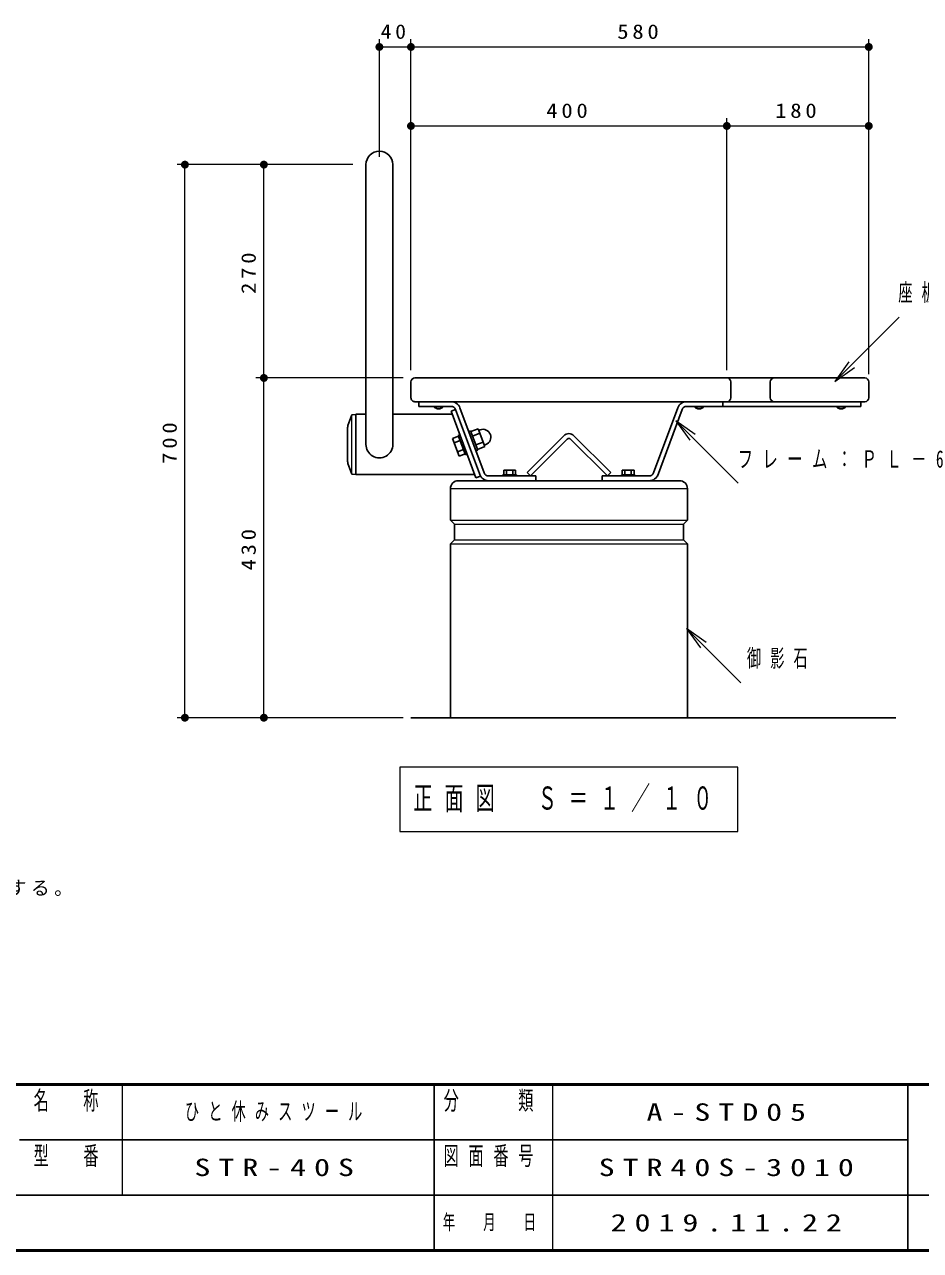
# Model space of a CAD drawing. Units: millimetres on the paper, scale 1:10. Extents: x -365 to 0, y 0 to 257.
# Drawn here: x -181.9 to -68.4, y 0 to 155.2 of the extents above; entities that cross this region are included whole.
import ezdxf

# ---------------------------------------------------------------- set-up
doc = ezdxf.new("R2010")
doc.units = ezdxf.units.MM
doc.layers.add('1_10', color=7, linetype='Continuous', lineweight=13)
doc.layers.add('NAKAMURA図枠', color=7, linetype='Continuous', lineweight=13)
doc.layers.add('99', color=7, linetype='Continuous')
doc.layers.add('CLASS1', color=7, linetype='Continuous')
doc.styles.add('ＭＳ ゴシック', font='')
doc.styles.get('ＭＳ ゴシック').set_extended_font_data('MS Gothic')

# ---------------------------------------------------------------- blocks, each defined once
blk = doc.blocks.new('open_arrow')
at = {"color": 0, "linetype": 'Continuous', "lineweight": -2}
blk.add_lwpolyline([(7.5, 1.25), (0, 0), (7.5, -1.25)], dxfattribs=at)
blk = doc.blocks.new('filled_dot')
at = {"color": 0, "linetype": 'Continuous', "lineweight": -2, "const_width": 1.25}
blk.add_lwpolyline([(-0.625, 0, 1), (0.625, 0, 1)], format="xyb", close=True, dxfattribs=at)

msp = doc.modelspace()

# ---------------------------------------------------------------- linework, layer by layer
at = {"layer": '1_10'}
for p, q in [((-136.933, 138.429), (-136.933, 153.322)), ((-136.933, 152.322), (-132.933, 152.322)), ((-132.933, 111.429), (-132.933, 153.322)), ((-132.933, 152.322), (-74.958, 152.322)), ((-74.958, 110.929), (-74.958, 153.322)), ((-92.933, 111.429), (-92.933, 143.322)), ((-132.933, 142.322), (-92.933, 142.322)), ((-92.933, 142.322), (-74.958, 142.322)), ((-140.274, 137.429), (-162.559, 137.429)), ((-161.559, 67.429), (-161.559, 137.429)), ((-151.559, 110.429), (-151.559, 137.429)), ((-79.256, 109.987), (-71.107, 118.13)), ((-133.933, 110.429), (-152.559, 110.429)), ((-151.559, 67.429), (-151.559, 110.429)), ((-140.433, 98.262), (-140.433, 105.762)), ((-140.933, 99.812), (-140.933, 104.209)), ((-139.933, 98.517), (-139.933, 105.507)), ((-99.412, 105.012), (-91.483, 97.129)), ((-127.933, 96.429), (-97.933, 96.429)), ((-127.933, 92.429), (-97.933, 92.429)), ((-127.433, 91.929), (-98.433, 91.929)), ((-127.933, 89.429), (-97.933, 89.429)), ((-127.433, 89.929), (-98.433, 89.929)), ((-98.034, 78.733), (-91.146, 71.845)), ((-133.933, 67.429), (-162.559, 67.429)), ((-134.333, 61.156), (-134.333, 53.022)), ((-91.533, 61.156), (-134.333, 61.156)), ((-91.533, 53.022), (-91.533, 61.156)), ((-134.333, 53.022), (-91.533, 53.022))]:
    msp.add_line(p, q, dxfattribs=at)
at = {"layer": '1_10', "lineweight": 25}
for p, q in [((-138.633, 137.429), (-138.633, 102.012)), ((-135.233, 137.429), (-135.233, 102.012)), ((-132.433, 110.429), (-75.458, 110.429)), ((-132.933, 109.929), (-132.933, 107.929)), ((-92.433, 109.929), (-92.433, 107.929)), ((-87.433, 109.929), (-87.433, 107.929)), ((-74.958, 109.929), (-74.958, 107.929)), ((-132.433, 107.429), (-75.458, 107.429)), ((-131.933, 107.429), (-131.933, 106.829)), ((-93.433, 107.429), (-93.433, 106.829)), ((-75.958, 107.429), (-75.958, 106.829)), ((-140.433, 105.762), (-140.933, 104.412)), ((-140.433, 105.762), (-139.933, 105.812)), ((-139.933, 105.827), (-139.933, 98.197)), ((-139.933, 105.827), (-138.633, 105.827)), ((-139.933, 105.507), (-139.933, 105.812)), ((-135.233, 105.827), (-127.7, 105.827)), ((-127.85, 106.829), (-131.933, 106.829)), ((-130.023, 106.829), (-130.023, 106.779)), ((-130.023, 106.829), (-128.843, 106.829)), ((-130.023, 106.779), (-128.843, 106.779)), ((-128.843, 106.829), (-128.843, 106.779)), ((-127.288, 106.438), (-127.85, 106.229)), ((-127.85, 106.229), (-124.709, 97.795)), ((-127.288, 106.438), (-124.147, 98.004)), ((-126.725, 106.648), (-123.662, 98.42)), ((-99.141, 106.648), (-102.204, 98.42)), ((-98.578, 106.438), (-101.719, 98.004)), ((-98.016, 106.829), (-75.958, 106.829)), ((-97.023, 106.829), (-97.023, 106.779)), ((-97.023, 106.829), (-95.843, 106.829)), ((-97.023, 106.779), (-95.843, 106.779)), ((-95.843, 106.829), (-95.843, 106.779)), ((-79.048, 106.829), (-79.048, 106.779)), ((-79.048, 106.829), (-77.868, 106.829)), ((-79.048, 106.779), (-77.868, 106.779)), ((-77.868, 106.829), (-77.868, 106.779)), ((-140.983, 104.209), (-140.933, 104.209)), ((-140.983, 99.812), (-140.983, 104.209)), ((-140.933, 104.209), (-140.933, 104.412)), ((-125.358, 103.635), (-124.421, 103.984)), ((-124.421, 103.984), (-123.584, 101.735)), ((-126.914, 103.056), (-127.664, 102.777)), ((-127.664, 102.777), (-126.826, 100.528)), ((-126.704, 102.494), (-127.454, 102.215)), ((-126.733, 103.23), (-126.949, 103.15)), ((-126.949, 103.15), (-126.042, 100.713)), ((-125.609, 103.649), (-125.393, 103.729)), ((-125.393, 103.729), (-124.486, 101.293)), ((-125.149, 103.073), (-124.212, 103.422)), ((-124.164, 103.867), (-124.351, 103.797)), ((-118.236, 98.453), (-113.569, 103.12)), ((-117.812, 98.029), (-113.145, 102.696)), ((-112.721, 102.696), (-108.054, 98.029)), ((-112.297, 103.12), (-107.63, 98.453)), ((-126.286, 101.369), (-127.035, 101.09)), ((-124.73, 101.949), (-123.793, 102.297)), ((-124.701, 101.212), (-124.486, 101.293)), ((-124.521, 101.386), (-123.584, 101.735)), ((-123.466, 101.992), (-123.653, 101.923)), ((-140.983, 99.812), (-140.933, 99.812)), ((-140.933, 99.612), (-140.933, 99.812)), ((-140.433, 98.262), (-140.933, 99.612)), ((-126.076, 100.807), (-126.826, 100.528)), ((-125.826, 100.794), (-126.042, 100.713)), ((-140.433, 98.262), (-139.933, 98.212)), ((-139.933, 98.212), (-139.933, 98.517)), ((-139.933, 98.197), (-124.859, 98.197)), ((-124.147, 98.004), (-124.709, 97.795)), ((-123.099, 98.029), (-117.133, 98.029)), ((-121.283, 98.189), (-119.583, 98.189)), ((-121.283, 98.189), (-121.283, 98.029)), ((-121.183, 98.739), (-119.683, 98.739)), ((-121.183, 98.739), (-121.183, 98.189)), ((-120.833, 98.739), (-120.833, 98.189)), ((-120.033, 98.739), (-120.033, 98.189)), ((-119.683, 98.739), (-119.683, 98.189)), ((-119.583, 98.189), (-119.583, 98.029)), ((-118.236, 98.453), (-117.812, 98.029)), ((-117.133, 98.029), (-117.133, 97.429)), ((-108.733, 98.029), (-108.733, 97.429)), ((-108.733, 98.029), (-102.767, 98.029)), ((-107.63, 98.453), (-108.054, 98.029)), ((-106.283, 98.189), (-106.283, 98.029)), ((-104.583, 98.189), (-106.283, 98.189)), ((-106.183, 98.739), (-106.183, 98.189)), ((-104.683, 98.739), (-106.183, 98.739)), ((-105.833, 98.739), (-105.833, 98.189)), ((-105.033, 98.739), (-105.033, 98.189)), ((-104.683, 98.739), (-104.683, 98.189)), ((-104.583, 98.189), (-104.583, 98.029)), ((-127.933, 96.429), (-127.933, 92.429)), ((-126.933, 97.429), (-98.933, 97.429)), ((-97.933, 96.429), (-97.933, 92.429)), ((-127.433, 91.929), (-127.933, 92.429)), ((-127.433, 91.929), (-127.433, 89.929)), ((-98.433, 91.929), (-97.933, 92.429)), ((-98.433, 91.929), (-98.433, 89.929)), ((-127.933, 89.429), (-127.433, 89.929)), ((-127.933, 89.429), (-127.933, 67.429)), ((-97.933, 89.429), (-98.433, 89.929)), ((-97.933, 89.429), (-97.933, 67.429)), ((-132.933, 67.429), (-71.545, 67.429))]:
    msp.add_line(p, q, dxfattribs=at)
for centre, radius, start, end in [((-136.933, 137.429), 1.7, 0, 180), ((-132.433, 109.929), 0.5, 90, 180), ((-92.933, 109.929), 0.5, 0, 90), ((-86.933, 109.929), 0.5, 90, 180), ((-75.458, 109.929), 0.5, 0, 90), ((-132.433, 107.929), 0.5, 179.99999, 270), ((-127.85, 106.229), 1.2, 20.42233, 90), ((-98.016, 106.229), 1.2, 90, 159.57767), ((-92.933, 107.929), 0.5, 270, 0), ((-86.933, 107.929), 0.5, 180, 270), ((-75.458, 107.929), 0.5, 270, 0), ((-129.433, 107.318), 0.799, 222.43594, 317.56406), ((-127.85, 106.229), 0.6, 20.42233, 90), ((-98.016, 106.229), 0.6, 90, 159.57767), ((-96.433, 107.318), 0.799, 222.43594, 317.56406), ((-78.458, 107.318), 0.799, 222.43594, 317.56406), ((-123.815, 102.93), 1, 290.42233, 110.42233), ((-112.933, 102.484), 0.9, 45, 135), ((-112.933, 102.484), 0.3, 45, 135), ((-136.933, 102.012), 1.7, 179.99999, 0.00001), ((-123.099, 98.629), 1.2, 200.42233, 270), ((-123.099, 98.629), 0.6, 200.42233, 270), ((-102.767, 98.629), 0.6, 270, 339.57767), ((-102.767, 98.629), 1.2, 270, 339.57767), ((-126.933, 96.429), 1, 89.99999, 180), ((-98.933, 96.429), 1, 360, 90.00001)]:
    msp.add_arc(centre, radius, start, end, dxfattribs=at)
at = {"layer": 'NAKAMURA図枠', "lineweight": 50}
for p, q in [((-365, 21), (0, 21)), ((-365, 0), (0, 0))]:
    msp.add_line(p, q, dxfattribs=at)
at = {"layer": 'NAKAMURA図枠'}
for p, q in [((-169.5, 21), (-169.5, 7)), ((-115, 21), (-115, 0))]:
    msp.add_line(p, q, dxfattribs=at)
at = {"layer": 'NAKAMURA図枠', "lineweight": 25}
for p, q in [((-130, 21), (-130, 0)), ((-70, 21), (-70, 0)), ((-182.5, 14), (-70, 14)), ((-237.5, 7), (0, 7))]:
    msp.add_line(p, q, dxfattribs=at)

# ---------------------------------------------------------------- block references
at = {"layer": '1_10', "xscale": 0.4, "yscale": 0.4}
for p in [(-136.933, 152.322), (-132.933, 142.322), (-92.933, 142.322)]:
    msp.add_blockref('filled_dot', p, dxfattribs=at)
for name, p, rotation in [('filled_dot', (-132.933, 152.322), 180), ('filled_dot', (-74.958, 152.322), 180), ('filled_dot', (-74.958, 142.322), 180), ('filled_dot', (-161.559, 137.429), 270), ('filled_dot', (-151.559, 137.429), 270), ('open_arrow', (-79.256, 109.987), 45), ('filled_dot', (-151.559, 110.429), 270), ('open_arrow', (-99.412, 105.012), 315.2), ('open_arrow', (-98.034, 78.733), 315), ('filled_dot', (-161.559, 67.429), 90), ('filled_dot', (-151.559, 67.429), 90)]:
    msp.add_blockref(name, p, dxfattribs=dict(at, rotation=rotation))

# ---------------------------------------------------------------- texts
at = {"layer": '1_10', "style": 'ＭＳ ゴシック'}
for s, insert, char_height, attachment_point in [('\\T1.34;\\W1.1;40', (-134.933, 153.322), 1.833, 8), ('\\T1.33;\\W1.15;580', (-103.945, 153.322), 1.833, 8), ('\\T1.33;\\W1.15;400', (-112.933, 143.322), 1.833, 8), ('\\T1.33;\\W1.15;180', (-83.945, 143.322), 1.833, 8), ('\\T1.64;\\W0.6;座板：合成木材\u3000３０ｔ', (-71.22, 121.13), 2.199, 4), ('\\T1.61;\\W0.65;フレーム：ＰＬ－6', (-91.566, 100.129), 2.199, 4), ('\\T1.64;\\W0.6;御影石', (-90.393, 74.845), 2.199, 4), ('\\T1.64;\\W0.6;正面図\u3000Ｓ＝１／１０', (-112.933, 57.089), 2.933, 5)]:
    msp.add_mtext(s, dxfattribs=dict(at, insert=insert, char_height=char_height, attachment_point=attachment_point))
at = {"layer": '1_10', "char_height": 1.833, "attachment_point": 8, "rotation": 90, "style": 'ＭＳ ゴシック'}
for s, insert in [('\\T1.33;\\W1.15;270', (-152.559, 123.929)), ('\\T1.33;\\W1.15;700', (-162.559, 102.429)), ('\\T1.33;\\W1.15;430', (-152.559, 88.929))]:
    msp.add_mtext(s, dxfattribs=dict(at, insert=insert))
at = {"layer": '99', "char_height": 2.199, "attachment_point": 5, "style": 'ＭＳ ゴシック'}
for s, insert in [('\\T1.64;\\W0.6;ひと休みスツール', (-149.75, 17.5)), ('\\T1.5;\\W1.35;A-STD05', (-92.5, 17.5)), ('\\T1.5;\\W1.35;STR-40S', (-149.75, 10.5)), ('\\T1.5;\\W1.35;STR40S-3010', (-92.5, 10.5)), ('\\T1.5;\\W1.35;2019.11.22', (-92.5, 3.5))]:
    msp.add_mtext(s, dxfattribs=dict(at, insert=insert))
at = {"layer": 'CLASS1', "insert": (-361.185, 44.779), "char_height": 1.76, "attachment_point": 7, "style": 'ＭＳ ゴシック'}
msp.add_mtext('\\T1.23;合成木材は、木粉入り再生プラスチック（ポリプロピレン系、色：サンディーブラウン）とし、「再生有機系建材認定基準」適合品とする。', dxfattribs=at)
at = {"layer": 'NAKAMURA図枠', "style": 'ＭＳ ゴシック'}
for s, insert, char_height, attachment_point in [('\\T1.64;\\W0.6;名\u3000称', (-176, 20.167), 2.346, 2), ('\\T1.64;\\W0.6;分\u3000\u3000類', (-122.5, 20.167), 2.346, 2), ('\\T1.64;\\W0.6;型\u3000番', (-176, 13.167), 2.346, 2), ('\\T1.64;\\W0.6;図面番号', (-122.5, 13.167), 2.346, 2), ('\\T1.64;\\W0.6;年\u3000月\u3000日', (-122.5, 3.5), 1.906, 5)]:
    msp.add_mtext(s, dxfattribs=dict(at, insert=insert, char_height=char_height, attachment_point=attachment_point))

doc.saveas('drawing.dxf')
